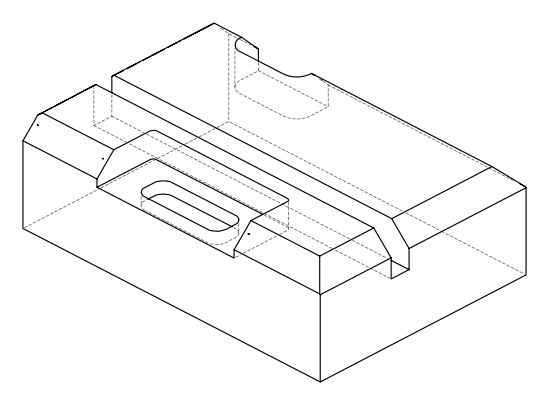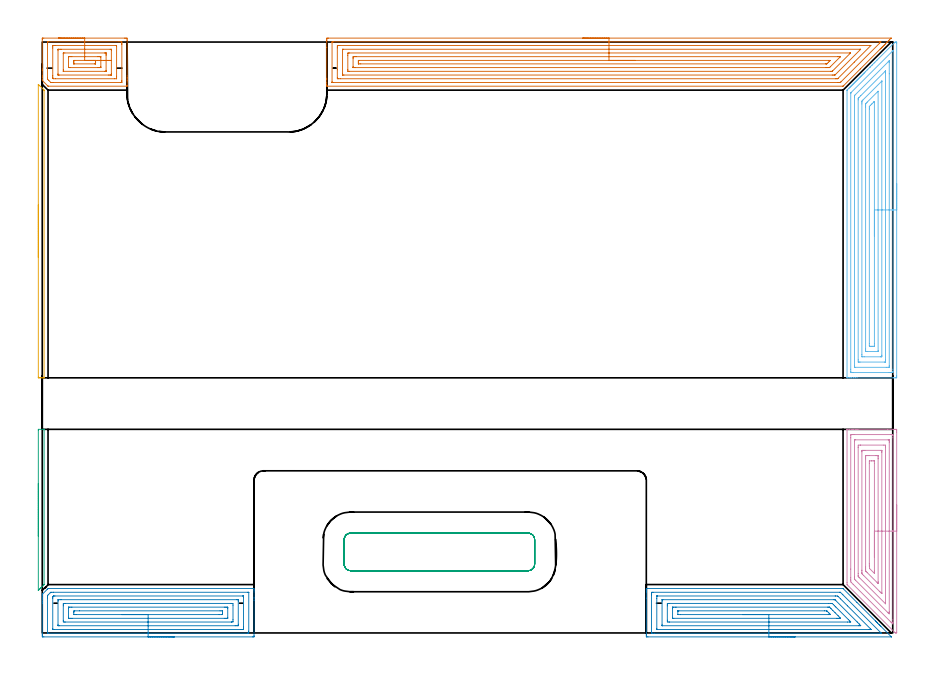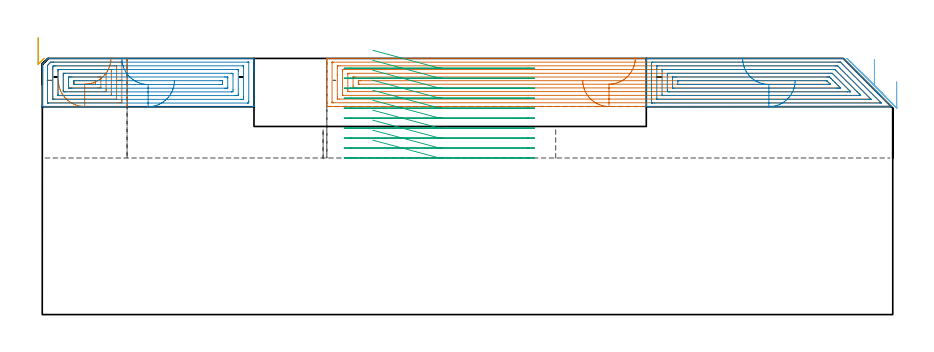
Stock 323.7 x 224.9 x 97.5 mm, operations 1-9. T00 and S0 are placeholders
(PLAN: 12 operations, 3 tool changes, 193 min)
(1 AREA_MILL | FG_CHAMFER_SURFACE | UGT0205_001 | 2.08 min | 6698 mm3)
(2 AREA_MILL_1 | FG_CHAMFER_SURFACE_1 | UGT0205_001 | 4.79 min | 14949 mm3)
(3 AREA_MILL_2 | FG_CHAMFER_SURFACE_2 | UGT0205_001 | 0.64 min | 149 mm3)
(4 AREA_MILL_3 | FG_CHAMFER_SURFACE_3 | UGT0205_001 | 4.18 min | 15185 mm3)
(5 AREA_MILL_4 | FG_CHAMFER_SURFACE_4 | UGT0205_001 | 1.04 min | 271 mm3)
(6 AREA_MILL_5 | FG_CHAMFER_SURFACE_5 | UGT0205_001 | 7 min | 24153 mm3)
(7 AREA_MILL_6 | FG_CHAMFER_SURFACE_6 | UGT0205_001 | 11.81 min | 35258 mm3)
(8 AREA_MILL_7 | FG_CHAMFER_SURFACE_7 | UGT0205_001 | 5.01 min | 15072 mm3)
(9 MILL_RECTANGULAR_POCKET | POCKET_RECTANGULAR_STRAIGHT | NXT0201_012 | Follow Part, ap 4, ae 75% | 4.49 min | 98066 mm3)
(10 MILL_SLOT | SLOT_PARTIAL_RECTANGULAR | NXT0201_012 | Follow Part, ap 4, ae 75% | 8.35 min | 92526 mm3)
(11 MILL_SLOT_1 | SLOT_PARTIAL_RECTANGULAR_1 | NXT0201_008 | Follow Part, ap 1.5, ae 75% | 129.29 min | 168813 mm3)
(12 MILL_RECTANGULAR_SLOT | SLOT_RECTANGULAR | NXT0201_012 | Follow Part, ap 4, ae 75% | 14.37 min | 237697 mm3)
(TOOL UGT0205_001 | Chamfer Mill 20 x 3 x 45 deg. | D20 FL50 Z2)
(TOOL NXT0201_012 | ENDMILL 16mm [2P460-1600-NA 1630] | D16 FL38 Z6)
(TOOL NXT0201_008 | ENDMILL 6mm [2P460-0600-NA 1630] | D6 FL26 Z6)
(OP 1 AREA_MILL)
G17 G21 G94 G90
T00 M6
G54
G17 G0 G90 X6.15 Y226.4 S1061 M3
G43 Z107.5 H0
Z89.2
G94 G1 X6.188 Z88.328 F250.
X6.302 Z87.463
X6.491 Z86.612
X6.753 Z85.78
X7.087 Z84.974
X7.49 Z84.2
X7.958 Z83.464
X8.49 Z82.772
X9.079 Z82.129
X9.722 Z81.539
X10.414 Z81.008
X11.15 Z80.54
X11.924 Z80.137
X12.73 Z79.803
X13.562 Z79.541
X14.414 Z79.352
X15.278 Z79.238
X16.15 Z79.2
X31.338
X31.727 Y226.399 Z79.201
X32.112 Y226.395 Z79.203
X32.29 Y226.392 Z79.205
X32.294 Y226.016 Z79.581
X32.3 Y225.452 Z80.145
Y211.99 Z93.604
Y211.365 Z94.232
Y211.114 Z94.483
Y210.489 Z95.108
Y210.237 Z95.359
Y209.734 Z95.865
Y208.32 Z97.279
X32.297 Y208.207 Z97.385
X32.29 Y208.102 Z97.489
X32.172 Y208.1 Z97.5
X2.353
X2.205 Y208.104 Z97.489
X2.084 Y208.215 Z97.383
X0.128 Y210.171 Z95.426
X0.065 Y210.237 Z95.362
X0.01 Y210.294 Z95.304
X0. Y210.741 Z94.858
Y211.487 Z94.112
Y211.99 Z93.605
Y213.995 Z91.602
Y214.62 Z90.974
Y226.016 Z79.581
X0.004 Y226.333 Z79.264
X0.01 Y226.392 Z79.205
X0.071 Y226.399 Z79.199
X0.573 Y226.4 Z79.2
X16.15
Y224.986 Z80.614
X29.213
X29.947 Y224.984 Z80.616
X30.106 Y224.983 Z80.617
X30.268 Y224.979 Z80.621
X30.29 Y224.927 Z80.673
X30.296 Y224.796 Z80.804
X30.299 Y224.263 Z81.337
X30.3 Y223.915 Z81.685
X30.299 Y210.237 Z95.363
X30.298 Y209.892 Z95.708
X30.29 Y209.543 Z96.057
X30.283 Y209.52 Z96.08
X30.267 Y209.518 Z96.082
X30.222 Y209.516 Z96.084
X30.13 Y209.515 Z96.085
X29.947 Y209.514 Z96.086
X4.133 Y209.515 Z96.085
X3.976
X3.243 Y209.521 Z96.079
X2.517 Y210.237 Z95.363
X2.353 Y210.402 Z95.198
X2.01 Y210.768 Z94.832
X2.005 Y211.114 Z94.486
X2.001 Y211.46 Z94.14
Y224.263 Z81.337
X2.002 Y224.608 Z80.992
X2.01 Y224.958 Z80.642
X2.017 Y224.98 Z80.62
X2.033 Y224.982 Z80.618
X2.078 Y224.984 Z80.616
X2.17 Y224.985 Z80.615
X2.353 Y224.986 Z80.614
X16.15
Y223.572 Z82.028
X28.167 Y223.571 Z82.029
X28.229 Y223.57 Z82.03
X28.278 Y223.567 Z82.033
X28.287 Y223.565 Z82.035
X28.291 Y223.554 Z82.046
X28.296 Y223.518 Z82.082
X28.299 Y223.386 Z82.214
X28.3 Y211.859 Z93.741
X28.298 Y211.114 Z94.486
X28.296 Y210.986 Z94.614
X28.291 Y210.944 Z94.656
X28.259 Y210.935 Z94.665
X28.167 Y210.934 Z94.666
X27.464 Y210.929 Z94.671
X5.023
X4.316 Y210.933 Z94.667
X4.28 Y210.935 Z94.665
X4.186 Y211.019 Z94.581
X4.133 Y211.067 Z94.533
X4.089 Y211.114 Z94.486
X4.047 Y211.164 Z94.436
X4.01 Y211.214 Z94.386
X4.004 Y211.241 Z94.359
X4. Y211.99 Z93.61
Y212.122 Z93.478
Y222.641 Z82.959
X4.002 Y223.386 Z82.214
X4.004 Y223.514 Z82.086
X4.009 Y223.556 Z82.044
X4.041 Y223.565 Z82.035
X4.133 Y223.566 Z82.034
X4.836 Y223.571 Z82.029
X16.15 Y223.572 Z82.028
Y222.157 Z83.443
X25.855
X26.196 Y222.153 Z83.447
X26.268 Y222.15 Z83.45
X26.29 Y222.147 Z83.453
X26.293 Y222.113 Z83.487
X26.296 Y222.034 Z83.566
X26.3 Y221.718 Z83.882
Y221.633 Z83.967
Y212.867 Z92.733
X26.296 Y212.471 Z93.129
X26.292 Y212.373 Z93.227
X26.291 Y212.353 Z93.247
X26.269 Y212.35 Z93.25
X26.206 Y212.347 Z93.253
X26.028 Y212.344 Z93.256
X25.496 Y212.343 Z93.257
X25.139
X6.445 Y212.344 Z93.256
X6.104 Y212.347 Z93.253
X6.032 Y212.35 Z93.25
X6.01 Y212.353 Z93.247
X6.007 Y212.387 Z93.213
X6.004 Y212.466 Z93.134
X6. Y212.782 Z92.818
Y221.633 Z83.967
X6.004 Y222.029 Z83.571
X6.008 Y222.127 Z83.473
X6.01 Y222.147 Z83.453
X6.031 Y222.15 Z83.45
X6.094 Y222.153 Z83.447
X6.272 Y222.156 Z83.444
X6.804 Y222.157 Z83.443
X7.161
X16.15
Y220.743 Z84.857
X23.716
X24.154 Y220.741 Z84.859
X24.26 Y220.738 Z84.862
X24.282 Y220.737 Z84.863
X24.29 Y220.728 Z84.872
X24.294 Y220.69 Z84.91
X24.297 Y220.604 Z84.996
X24.3 Y220.182 Z85.418
Y219.88 Z85.72
X24.299 Y214.046 Z91.554
X24.294 Y213.853 Z91.747
X24.29 Y213.785 Z91.815
X24.283 Y213.763 Z91.837
X24.263 Y213.762 Z91.838
X24.154 Y213.76 Z91.84
X23.716 Y213.757 Z91.843
X8.146
X8.039 Y213.759 Z91.841
X8.014 Y213.761 Z91.839
X8.009 Y213.763 Z91.837
X8.005 Y213.77 Z91.83
X8.002 Y213.81 Z91.79
X8.001 Y213.896 Z91.704
X8. Y214.319 Z91.281
X8.001 Y220.454 Z85.146
X8.006 Y220.647 Z84.953
X8.01 Y220.715 Z84.885
X8.017 Y220.737 Z84.863
X8.037 Y220.738 Z84.862
X8.146 Y220.74 Z84.86
X8.584 Y220.743 Z84.857
X16.15
Y219.329 Z86.271
X21.046
X21.605
X21.936 Y219.327 Z86.273
X22.264 Y219.322 Z86.278
X22.291 Y219.315 Z86.285
X22.295 Y219.282 Z86.318
X22.299 Y219.218 Z86.382
X22.3 Y215.497 Z90.103
X22.299 Y215.317 Z90.283
X22.295 Y215.228 Z90.372
X22.291 Y215.187 Z90.413
X22.261 Y215.177 Z90.423
X21.936 Y215.174 Z90.426
X21.376 Y215.171 Z90.429
X21.046
X10.695
X10.364 Y215.174 Z90.426
X10.036 Y215.178 Z90.422
X10.009 Y215.185 Z90.415
X10.005 Y215.218 Z90.382
X10.001 Y215.282 Z90.318
X10. Y219.003 Z86.597
X10.001 Y219.183 Z86.417
X10.005 Y219.272 Z86.328
X10.01 Y219.313 Z86.287
X10.039 Y219.323 Z86.277
X10.364 Y219.326 Z86.274
X10.924 Y219.329 Z86.271
X11.254
X16.15
Y217.915 Z87.685
X19.481
X20.156 Y217.914 Z87.686
X20.252 Y217.913 Z87.687
X20.279 Y217.911 Z87.689
X20.286 Y217.91 Z87.69
X20.29 Y217.866 Z87.734
X20.296 Y217.677 Z87.923
X20.299 Y217.392 Z88.208
X20.3 Y217.25 Z88.35
Y217.108 Z88.492
X20.298 Y216.966 Z88.634
X20.293 Y216.681 Z88.919
X20.29 Y216.602 Z88.998
X20.277 Y216.592 Z89.008
X20.239 Y216.59 Z89.01
X20.156 Y216.587 Z89.013
X19.94 Y216.586 Z89.014
X12.144
X12.048 Y216.587 Z89.013
X12.021 Y216.589 Z89.011
X12.014 Y216.591 Z89.009
X12.01 Y216.634 Z88.966
X12.004 Y216.823 Z88.777
X12.001 Y217.108 Z88.492
X12. Y217.25 Z88.35
Y217.392 Z88.208
X12.002 Y217.535 Z88.065
X12.007 Y217.819 Z87.781
X12.01 Y217.898 Z87.702
X12.023 Y217.908 Z87.692
X12.061 Y217.91 Z87.69
X12.144 Y217.913 Z87.687
X12.36 Y217.914 Z87.686
X16.15 Y217.915 Z87.685
X17.022 Z87.723
X17.886 Z87.837
X18.738 Z88.026
X19.57 Z88.288
X20.376 Z88.622
X21.15 Z89.025
X21.886 Z89.494
X22.578 Z90.025
X23.221 Z90.614
X23.81 Z91.257
X24.342 Z91.95
X24.81 Z92.685
X25.213 Z93.459
X25.547 Z94.265
X25.809 Z95.097
X25.998 Z95.949
X26.112 Z96.814
X26.15 Z97.685
G0 Z107.5
M5
M2
(OP 2 AREA_MILL_1)
G17 G21 G94 G90
T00 M6
G54
G17 G0 G90 X50.3 Y-1.5 S1061 M3
G43 Z107.5 H0
Z89.1
G94 G1 X50.262 Z88.228 F250.
X50.148 Z87.364
X49.959 Z86.512
X49.697 Z85.68
X49.363 Z84.874
X48.96 Z84.1
X48.492 Z83.364
X47.96 Z82.672
X47.371 Z82.029
X46.728 Z81.44
X46.036 Z80.909
X45.3 Z80.44
X44.526 Z80.037
X43.72 Z79.703
X42.888 Z79.441
X42.037 Z79.252
X41.172 Z79.138
X40.3 Z79.1
X0.601
X0.186 Y-1.496 Z79.103
X0.01 Y-1.492 Z79.106
X0.005 Y-1.087 Z79.51
X0. Y-0.495 Z80.102
Y11.215 Z91.809
Y11.789 Z92.386
Y12.093 Z92.69
Y12.668 Z93.264
Y12.972 Z93.568
Y13.582 Z94.181
Y14.121 Z94.72
X0.01 Y14.703 Z95.301
X0.034 Y14.73 Z95.328
X0.155 Y14.855 Z95.453
X1.901 Y16.601 Z97.2
X2.205 Y16.897 Z97.488
X2.385 Y16.9 Z97.5
X80.445
X80.59 Y16.894 Z97.493
X80.6 Y16.613 Z97.213
Y16.218 Z96.817
Y15.608 Z96.203
Y13.546 Z94.143
Y12.972 Z93.567
Y12.38 Z92.976
Y-1.087 Z79.51
X80.597 Y-1.377 Z79.22
X80.59 Y-1.492 Z79.105
X80.473 Y-1.499 Z79.099
X79.999 Y-1.5 Z79.1
X40.3
Y-0.086 Z80.514
X2.385 Y-0.085 Z80.515
X2.26
X2.034 Y-0.08 Z80.52
X2.013 Y-0.079 Z80.521
X2.008 Y-0.064 Z80.536
X2.003 Y-0.036 Z80.564
X2.001 Y-0.009 Z80.591
Y13.351 Z93.951
X2.004 Y13.851 Z94.451
X2.006 Y14.224 Z94.824
X2.129 Y14.368 Z94.968
X2.385 Y14.635 Z95.235
X2.433 Y14.683 Z95.283
X3.009 Y15.259 Z95.859
X3.118 Y15.365 Z95.965
X3.192 Y15.435 Z96.035
X3.235 Y15.474 Z96.074
X3.277 Y15.479 Z96.079
X3.406 Y15.482 Z96.082
X4.169 Y15.485 Z96.085
X4.294 Y15.486 Z96.086
X78.215 Y15.485 Z96.085
X78.341
X78.567 Y15.48 Z96.08
X78.587 Y15.479 Z96.079
X78.592 Y15.464 Z96.064
X78.597 Y15.436 Z96.036
X78.599 Y15.409 Z96.009
Y0.67 Z81.27
X78.597 Y0.294 Z80.894
X78.589 Y-0.079 Z80.521
X78.215 Y-0.084 Z80.516
X78.09 Y-0.085 Z80.515
X40.3 Y-0.086 Z80.514
Y1.328 Z81.928
X4.393 Y1.329 Z81.929
X4.169 Y1.33 Z81.93
X4.095 Y1.332 Z81.932
X4.037 Y1.335 Z81.935
X4.01 Y1.34 Z81.94
X4.008 Y1.383 Z81.983
X4.003 Y1.549 Z82.149
X4. Y1.715 Z82.315
Y13.139 Z93.739
X4.002 Y13.495 Z94.095
X4.005 Y13.673 Z94.273
X4.01 Y13.761 Z94.361
X4.015 Y13.804 Z94.404
X4.056 Y13.851 Z94.451
X4.11 Y13.909 Z94.509
X4.169 Y13.969 Z94.569
X4.261 Y14.052 Z94.652
X4.279 Y14.065 Z94.665
X4.295 Y14.067 Z94.667
X4.336 Y14.07 Z94.67
X4.503 Y14.071 Z94.671
X4.837
X76.207
X76.431 Y14.07 Z94.67
X76.505 Y14.068 Z94.668
X76.563 Y14.065 Z94.665
X76.59 Y14.06 Z94.66
X76.592 Y14.017 Z94.617
X76.597 Y13.851 Z94.451
X76.6 Y13.685 Z94.285
Y2.261 Z82.861
X76.598 Y1.549 Z82.149
X76.595 Y1.387 Z81.987
X76.589 Y1.336 Z81.936
X76.542 Y1.333 Z81.933
X76.431 Y1.331 Z81.931
X75.762 Y1.329 Z81.929
X75.539
X40.3 Y1.328 Z81.928
Y2.743 Z83.343
X6.525
X6.124 Y2.747 Z83.347
X6.038 Y2.75 Z83.35
X6.01 Y2.753 Z83.353
X6.007 Y2.794 Z83.394
X6.004 Y2.887 Z83.487
X6. Y3.261 Z83.861
X6.001 Y12.093 Z92.693
X6.007 Y12.51 Z93.11
X6.01 Y12.613 Z93.213
X6.021 Y12.651 Z93.251
X6.083 Y12.652 Z93.252
X6.275 Y12.655 Z93.255
X6.846 Y12.657 Z93.257
X7.165
X74.075
X74.477 Y12.653 Z93.253
X74.562 Y12.65 Z93.25
X74.59 Y12.647 Z93.247
X74.593 Y12.606 Z93.206
X74.596 Y12.513 Z93.113
X74.6 Y12.139 Z92.739
Y3.306 Z83.906
X74.593 Y2.89 Z83.49
X74.59 Y2.787 Z83.387
X74.579 Y2.749 Z83.349
X74.517 Y2.748 Z83.348
X74.325 Y2.745 Z83.345
X73.754 Y2.743 Z83.343
X73.435
X40.3
Y4.157 Z84.757
X8.658 Y4.158 Z84.758
X8.63
X8.01 Y4.185 Z84.785
X8.001 Y4.804 Z85.404
Y10.336 Z90.936
X8.003 Y10.953 Z91.553
X8.01 Y11.215 Z91.815
X8.602 Y11.242 Z91.842
X8.63
X71.942
X71.97
X72.59 Y11.215 Z91.815
X72.599 Y10.596 Z91.196
X72.6 Y5.064 Z85.664
X72.597 Y4.447 Z85.047
X72.59 Y4.185 Z84.785
X71.998 Y4.158 Z84.758
X71.97
X40.3 Y4.157 Z84.757
Y5.571 Z86.171
X11.306
X10.79 Y5.572 Z86.172
X10.414 Y5.574 Z86.174
X10.039 Y5.578 Z86.178
X10.01 Y5.587 Z86.187
X10.006 Y5.626 Z86.226
X10.003 Y5.698 Z86.298
X10.001 Y5.807 Z86.407
X10. Y5.943 Z86.543
X10.001 Y9.457 Z90.057
X10.002 Y9.661 Z90.261
X10.006 Y9.763 Z90.363
X10.01 Y9.812 Z90.412
X10.018 Y9.822 Z90.422
X10.042 Y9.824 Z90.424
X10.414 Y9.827 Z90.427
X10.929 Y9.829 Z90.429
X11.306
X69.294
X69.81 Y9.828 Z90.428
X70.186 Y9.826 Z90.426
X70.561 Y9.822 Z90.422
X70.59 Y9.812 Z90.412
X70.594 Y9.774 Z90.374
X70.597 Y9.702 Z90.302
X70.599 Y9.593 Z90.193
X70.6 Y9.457 Z90.057
X70.599 Y5.943 Z86.543
X70.598 Y5.739 Z86.339
X70.594 Y5.637 Z86.237
X70.59 Y5.588 Z86.188
X70.582 Y5.578 Z86.178
X70.558 Y5.576 Z86.176
X70.186 Y5.573 Z86.173
X69.671 Y5.571 Z86.171
X69.294
X40.3
Y6.985 Z87.585
X12.924 Y6.986 Z87.586
X12.198 Y6.99 Z87.59
X12.025 Y6.992 Z87.592
X12.01 Y7.001 Z87.601
X12.004 Y7.013 Z87.613
X12.001 Y7.7 Z88.3
X12.002 Y7.893 Z88.493
X12.01 Y8.09 Z88.69
X12.027 Y8.408 Z89.008
X12.198 Y8.411 Z89.011
X12.366 Y8.413 Z89.013
X14.149 Y8.415 Z89.015
X67.677 Y8.414 Z89.014
X68.402 Y8.41 Z89.01
X68.575 Y8.408 Z89.008
X68.591 Y8.399 Z88.999
X68.596 Y8.387 Z88.987
X68.599 Y7.7 Z88.3
X68.598 Y7.507 Z88.107
X68.59 Y7.31 Z87.91
X68.573 Y6.992 Z87.592
X68.402 Y6.989 Z87.589
X68.234 Y6.987 Z87.587
X67.51 Y6.985 Z87.585
X67.343
X40.3
X39.428 Z87.623
X38.564 Z87.737
X37.712 Z87.926
X36.88 Z88.188
X36.074 Z88.522
X35.3 Z88.925
X34.564 Z89.394
X33.872 Z89.925
X33.229 Z90.514
X32.64 Z91.157
X32.108 Z91.85
X31.64 Z92.585
X31.237 Z93.359
X30.903 Z94.165
X30.641 Z94.997
X30.452 Z95.849
X30.338 Z96.714
X30.3 Z97.585
G0 Z107.5
M5
M2
(OP 3 AREA_MILL_2)
G17 G21 G94 G90
T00 M6
G54
G17 G0 G90 X-1.5 Y36.85 S1061 M3
G43 Z107.5 H0
Z105.3
G94 G1 Y36.888 Z104.428 F250.
Y37.002 Z103.563
Y37.191 Z102.712
Y37.453 Z101.88
Y37.787 Z101.074
Y38.19 Z100.3
Y38.658 Z99.564
Y39.19 Z98.872
Y39.779 Z98.229
Y40.422 Z97.64
Y41.114 Z97.108
Y41.85 Z96.64
Y42.624 Z96.237
Y43.43 Z95.903
Y44.262 Z95.641
Y45.114 Z95.452
Y45.978 Z95.338
Y46.85 Z95.3
Y77.101
X-1.495 Y77.425 Z95.305
X-1.492 Y77.498 Z95.306
X-1.412 Y77.5 Z95.385
X0.466 Z97.264
X0.623 Y77.497 Z97.421
X0.696 Y77.49 Z97.49
X0.7 Y77.425 Z97.5
Y18.491
X0.696 Y18.405 Z97.49
X0.675 Y18.377 Z97.47
X0.597 Y18.296 Z97.395
X-0.4 Y17.298 Z96.396
X-0.538 Y17.161 Z96.26
X-0.692 Y17.007 Z96.106
X-0.833 Y16.865 Z95.963
X-0.981 Y16.718 Z95.817
X-1.115 Y16.584 Z95.682
X-1.266 Y16.432 Z95.529
X-1.425 Y16.275 Z95.373
X-1.482 Y16.224 Z95.315
X-1.495 Y16.216 Z95.302
X-1.499 Y16.258 Z95.3
X-1.5 Y16.275
Y46.85
Y47.722 Z95.338
Y48.586 Z95.452
Y49.438 Z95.641
Y50.27 Z95.903
Y51.076 Z96.237
Y51.85 Z96.64
Y52.586 Z97.108
Y53.278 Z97.64
Y53.921 Z98.229
Y54.51 Z98.872
Y55.042 Z99.564
Y55.51 Z100.3
Y55.913 Z101.074
Y56.247 Z101.88
Y56.509 Z102.712
Y56.698 Z103.563
Y56.812 Z104.428
Y56.85 Z105.3
G0 Z107.5
M5
M2
(OP 4 AREA_MILL_3)
G17 G21 G94 G90
T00 M6
G54
G17 G0 G90 X325.2 Y48.75 S1061 M3
G43 Z107.5 H0
Z88.6
G94 G1 Y48.712 Z87.728 F250.
Y48.598 Z86.864
Y48.409 Z86.012
Y48.147 Z85.18
Y47.813 Z84.374
Y47.41 Z83.6
Y46.942 Z82.864
Y46.41 Z82.172
Y45.821 Z81.529
Y45.178 Z80.94
Y44.486 Z80.408
Y43.75 Z79.94
Y42.976 Z79.537
Y42.17 Z79.203
Y41.338 Z78.941
Y40.486 Z78.752
Y39.622 Z78.638
Y38.75 Z78.6
Y0.27
X325.196 Y0.105 Z78.604
X325.192 Y0.001 Z78.606
X324.85 Y0. Z78.948
X324.693 Y0.01 Z79.104
X324.548 Y0.151 Z79.25
X306.383 Y18.317 Z97.416
X306.306 Y18.395 Z97.492
X306.3 Y19.204 Z97.5
Y77.395
X306.303 Y77.49 Z97.489
X306.325 Y77.492 Z97.467
X306.563 Y77.5 Z97.235
X307.277 Z96.522
X308.218 Z95.58
X308.637 Z95.159
X308.846 Z94.951
X309.526 Z94.271
X309.735 Z94.062
X310.415 Z93.378
X321.784 Z82.012
X324.092 Z79.704
X324.641 Y77.499 Z79.155
X325.186 Y77.496 Z78.61
X325.191 Y77.493 Z78.605
X325.197 Y76.951 Z78.603
X325.2 Y76.393 Z78.6
Y38.75
X323.786 Z80.014
Y4.991
X323.785 Y4.102 Z80.015
X323.784 Y4.07 Z80.016
X323.752 Y3.41 Z80.048
X323.049 Y4.102 Z80.751
X308.637 Y18.513 Z95.163
X307.949 Y19.205 Z95.851
X307.748 Y19.414 Z96.052
X307.716 Y20.094 Z96.084
X307.715 Y20.126 Z96.085
X307.714 Y20.982 Z96.086
Y24.313
Y74.286
X307.717 Y75.174 Z96.083
X307.718 Y75.204 Z96.082
X307.748 Y75.49 Z96.052
X308.313 Y75.498 Z95.487
X308.637 Y75.499 Z95.163
X309.2 Y75.5 Z94.6
X322.863 Y75.499 Z80.937
X323.43 Y75.497 Z80.37
X323.752 Y75.49 Z80.048
X323.782 Y75.174 Z80.018
X323.784 Y75.143 Z80.016
X323.786 Y74.286 Z80.014
Y38.75
X322.372 Z81.428
X322.371 Y8.147 Z81.429
X322.368 Y7.656 Z81.432
X322.365 Y7.266 Z81.435
X321.974 Y7.627 Z81.826
X321.944 Y7.656 Z81.856
X309.506 Y20.094 Z94.294
X309.135 Y20.484 Z94.665
X309.131 Y20.982 Z94.669
X309.129 Y21.379 Z94.671
Y72.906
X309.133 Y73.398 Z94.667
X309.135 Y73.487 Z94.665
X309.321 Y73.496 Z94.479
X309.424 Y73.5 Z94.376
X321.974 Z81.826
X322.076 Y73.498 Z81.724
X322.281 Y73.49 Z81.519
X322.365 Y73.48 Z81.435
X322.368 Y73.454 Z81.432
X322.37 Y73.398 Z81.43
X322.371 Y73. Z81.429
X322.372 Y72.509 Z81.428
Y38.75
X320.957 Z82.843
Y11.337
X320.956 Y11.21 Z82.844
X320.953 Y11.14 Z82.847
X320.951 Y11.115 Z82.849
X320.943 Y11.117 Z82.857
X320.916 Y11.139 Z82.884
X320.84 Y11.21 Z82.96
X311.067 Y20.982 Z92.733
X310.83 Y21.221 Z92.97
X310.673 Y21.382 Z93.127
X310.551 Y21.509 Z93.249
X310.549 Y21.554 Z93.251
X310.544 Y21.742 Z93.256
X310.543 Y21.87 Z93.257
Y22.631
Y70.605
X310.544 Y70.732 Z93.256
X310.55 Y71.487 Z93.25
X311.304 Y71.498 Z92.496
X311.426 Y71.5 Z92.374
X320.318 Y71.499 Z83.482
X320.95 Y71.485 Z82.85
X320.956 Y70.861 Z82.844
X320.957 Y70.732 Z82.843
Y38.75
X319.543 Z84.257
Y15.415
X319.541 Y15.179 Z84.259
X319.538 Y15.022 Z84.262
X319.537 Y14.979 Z84.263
X319.519 Y14.991 Z84.281
X319.462 Y15.043 Z84.338
X319.306 Y15.194 Z84.494
X318.847 Y15.652 Z84.953
X312.629 Y21.87 Z91.171
X312.193 Y22.311 Z91.607
X311.973 Y22.537 Z91.827
X311.964 Y22.759 Z91.836
X311.96 Y22.992 Z91.84
X311.957 Y23.647 Z91.843
Y23.884
Y68.956
X311.958 Y69.191 Z91.842
X311.962 Y69.428 Z91.838
X311.964 Y69.487 Z91.836
X311.99 Y69.491 Z91.81
X312.057 Y69.495 Z91.743
X312.193 Y69.498 Z91.607
X312.538 Y69.5 Z91.262
X313.083 Z90.717
X319.306 Y69.499 Z84.494
X319.488 Y69.497 Z84.312
X319.519 Y69.494 Z84.281
X319.531 Y69.491 Z84.269
X319.536 Y69.474 Z84.264
X319.54 Y69.35 Z84.26
X319.542 Y69.192 Z84.258
X319.543 Y68.956 Z84.257
Y68.719
Y38.75
X318.129 Z85.671
Y19.494
X318.127 Y19.205 Z85.673
X318.124 Y18.85 Z85.676
X318.123 Y18.841 Z85.677
X318.114 Y18.845 Z85.686
X318.061 Y18.893 Z85.739
X317.954 Y18.996 Z85.846
X317.743 Y19.205 Z86.057
X313.972 Y22.976 Z89.828
X313.637 Y23.314 Z90.163
X313.471 Y23.485 Z90.329
X313.391 Y23.569 Z90.409
X313.378 Y23.647 Z90.422
X313.373 Y24.245 Z90.427
X313.372 Y24.536 Z90.428
X313.371 Y25.136 Z90.429
Y66.29
X313.372 Y66.889 Z90.428
X313.374 Y67.179 Z90.426
X313.378 Y67.469 Z90.422
X313.66 Y67.491 Z90.14
X313.972 Y67.496 Z89.828
X314.54 Y67.5 Z89.26
X314.861 Z88.939
X317.207 Z86.593
X317.528 Y67.499 Z86.272
X318.1 Y67.496 Z85.7
X318.116 Y67.49 Z85.684
X318.122 Y67.474 Z85.678
X318.125 Y67.179 Z85.675
X318.128 Y66.579 Z85.672
X318.129 Y66.29 Z85.671
Y38.75
X316.715 Z87.085
X316.714 Y23.572 Z87.086
X316.709 Y22.759 Z87.091
X316.708 Y22.69 Z87.092
X314.861 Y24.537 Z88.939
X314.792 Y25.424 Z89.008
X314.789 Y25.496 Z89.011
X314.785 Y26.312 Z89.015
Y26.388
Y64.589
X314.789 Y65.402 Z89.011
X314.791 Y65.472 Z89.009
X314.793 Y65.49 Z89.007
X314.812 Y65.493 Z88.988
X314.861 Y65.496 Z88.939
X315.652 Y65.5 Z88.148
X315.75 Z88.05
X316.545 Y65.496 Z87.255
X316.639 Y65.49 Z87.161
X316.708 Y65.469 Z87.092
X316.711 Y65.402 Z87.089
X316.713 Y65.328 Z87.087
X316.715 Y64.514 Z87.085
Y38.75
Y37.878 Z87.123
Y37.014 Z87.237
Y36.162 Z87.426
Y35.33 Z87.688
Y34.524 Z88.022
Y33.75 Z88.425
Y33.014 Z88.894
Y32.322 Z89.425
Y31.679 Z90.014
Y31.09 Z90.657
Y30.558 Z91.35
Y30.09 Z92.085
Y29.687 Z92.859
Y29.353 Z93.665
Y29.091 Z94.497
Y28.902 Z95.349
Y28.788 Z96.214
Y28.75 Z97.085
G0 Z107.5
M5
M2
(OP 5 AREA_MILL_4)
G17 G21 G94 G90
T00 M6
G54
G17 G0 G90 X-1.5 Y142.95 S1061 M3
G43 Z107.5 H0
Z105.3
G94 G1 Y142.988 Z104.428 F250.
Y143.102 Z103.564
Y143.291 Z102.712
Y143.553 Z101.88
Y143.887 Z101.074
Y144.29 Z100.3
Y144.758 Z99.564
Y145.29 Z98.872
Y145.879 Z98.229
Y146.522 Z97.64
Y147.214 Z97.108
Y147.95 Z96.64
Y148.724 Z96.237
Y149.53 Z95.903
Y150.362 Z95.641
Y151.213 Z95.452
Y152.078 Z95.338
Y152.95 Z95.3
Y208.452
X-1.499 Y208.732 Z95.299
X-1.495 Y208.774 Z95.302
X-1.494 Y208.783 Z95.304
X-1.45 Y208.751 Z95.348
X-0.91 Y208.211 Z95.889
X0.51 Y206.791 Z97.309
X0.648 Y206.65 Z97.444
X0.697 Y206.595 Z97.489
X0.7 Y206.428 Z97.5
Y97.244
X0.697 Y97.11 Z97.488
X0.661 Y97.104 Z97.452
X0.625 Y97.101 Z97.417
X0.549 Y97.1 Z97.348
X-0.092 Z96.707
X-0.708 Z96.091
X-1.121 Z95.676
X-1.266 Y97.102 Z95.53
X-1.491 Y97.104 Z95.305
X-1.493 Y97.127 Z95.304
X-1.498 Y97.244 Z95.302
X-1.5 Y97.364 Z95.3
Y152.95
Y153.822 Z95.338
Y154.686 Z95.452
Y155.538 Z95.641
Y156.37 Z95.903
Y157.176 Z96.237
Y157.95 Z96.64
Y158.686 Z97.108
Y159.378 Z97.64
Y160.021 Z98.229
Y160.61 Z98.872
Y161.142 Z99.564
Y161.61 Z100.3
Y162.013 Z101.074
Y162.347 Z101.88
Y162.609 Z102.712
Y162.798 Z103.564
Y162.912 Z104.428
Y162.95 Z105.3
G0 Z107.5
M5
M2
(OP 6 AREA_MILL_5)
G17 G21 G94 G90
T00 M6
G54
G17 G0 G90 X325.2 Y171. S1061 M3
G43 Z107.5 H0
Z88.6
G94 G1 Y170.962 Z87.728 F250.
Y170.848 Z86.864
Y170.659 Z86.012
Y170.397 Z85.18
Y170.063 Z84.374
Y169.66 Z83.6
Y169.191 Z82.864
Y168.66 Z82.172
Y168.071 Z81.529
Y167.428 Z80.94
Y166.736 Z80.408
Y166. Z79.94
Y165.226 Z79.537
Y164.42 Z79.203
Y163.588 Z78.941
Y162.736 Z78.752
Y161.871 Z78.638
Y161. Z78.6
Y98.025
X325.199 Y97.694 Z78.601
X325.193 Y97.14 Z78.604
X325.192 Y97.107 Z78.606
X324.641 Y97.104 Z79.156
X324.049 Y97.1 Z79.748
X310.118 Z93.676
X309.526 Z94.268
X308.933 Z94.864
X308.637 Z95.159
X308.043 Z95.753
X307.748 Z96.047
X307.17 Z96.629
X306.671 Z97.128
X306.338 Z97.453
X306.303 Y97.109 Z97.488
X306.3 Y97.248 Z97.5
Y206.474
X306.304 Y206.595 Z97.489
X306.343 Y206.641 Z97.453
X306.482 Y206.782 Z97.318
X307.065 Y207.365 Z96.735
X307.155 Y207.457 Z96.641
X307.245 Y207.546 Z96.554
X307.362 Y207.662 Z96.437
X307.452 Y207.753 Z96.345
X307.541 Y207.841 Z96.258
X307.659 Y207.959 Z96.14
X307.748 Y208.05 Z96.048
X307.836 Y208.137 Z95.963
X307.956 Y208.257 Z95.843
X308.044 Y208.346 Z95.752
X308.132 Y208.432 Z95.667
X308.253 Y208.554 Z95.546
X308.341 Y208.643 Z95.455
X308.427 Y208.728 Z95.372
X308.551 Y208.851 Z95.249
X308.637 Y208.939 Z95.159
X308.723 Y209.023 Z95.076
X308.848 Y209.148 Z94.951
X308.933 Y209.235 Z94.863
X309.019 Y209.319 Z94.781
X309.145 Y209.445 Z94.654
X309.23 Y209.532 Z94.566
X309.314 Y209.615 Z94.485
X309.442 Y209.743 Z94.357
X309.526 Y209.828 Z94.27
X309.61 Y209.91 Z94.19
X309.74 Y210.04 Z94.06
X309.823 Y210.124 Z93.974
X309.905 Y210.206 Z93.894
X310.037 Y210.337 Z93.763
X310.119 Y210.421 Z93.677
X310.201 Y210.501 Z93.598
X310.334 Y210.634 Z93.465
X310.415 Y210.717 Z93.381
X310.496 Y210.797 Z93.303
X310.631 Y210.932 Z93.168
X310.712 Y211.014 Z93.085
X310.792 Y211.092 Z93.007
X310.928 Y211.229 Z92.871
X311.008 Y211.31 Z92.788
X311.087 Y211.388 Z92.712
X311.226 Y211.526 Z92.574
X311.304 Y211.606 Z92.492
X311.383 Y211.683 Z92.416
X311.523 Y211.823 Z92.276
X311.601 Y211.903 Z92.195
X311.678 Y211.979 Z92.121
X311.82 Y212.12 Z91.979
X311.897 Y212.199 Z91.899
X311.974 Y212.274 Z91.825
X312.117 Y212.418 Z91.682
X312.194 Y212.495 Z91.603
X312.27 Y212.57 Z91.53
X312.414 Y212.715 Z91.385
X312.49 Y212.792 Z91.306
X312.565 Y212.866 Z91.234
X312.712 Y213.012 Z91.088
X312.786 Y213.088 Z91.01
X312.861 Y213.161 Z90.938
X313.009 Y213.309 Z90.79
X313.083 Y213.384 Z90.714
X313.301 Y213.601 Z90.499
X313.972 Y214.274 Z89.825
X314.182 Y214.482 Z89.618
X314.861 Y215.163 Z88.935
X315.064 Y215.364 Z88.736
X315.09 Y215.39 Z88.71
X315.75 Y216.052 Z88.046
X315.946 Y216.246 Z87.854
X315.981 Y216.281 Z87.819
X316.639 Y216.941 Z87.157
X316.827 Y217.127 Z86.973
X316.873 Y217.173 Z86.927
X317.528 Y217.83 Z86.268
X317.709 Y218.009 Z86.091
X324.261 Y224.561 Z79.539
X324.455 Y224.752 Z79.345
X324.602 Y224.89 Z79.197
X324.641 Y224.892 Z79.158
X325.193 Y224.898 Z78.607
X325.194 Y224.89 Z78.605
X325.198 Y224.752 Z78.602
X325.2 Y224.472 Z78.6
Y161.
X323.786 Z80.014
Y100.369
X323.784 Y99.477 Z80.016
X323.783 Y99.446 Z80.017
X323.752 Y99.11 Z80.048
X323.237 Y99.102 Z80.563
X322.863 Y99.101 Z80.937
X322.35 Y99.1 Z81.45
X308.637 Y99.101 Z95.163
X308.122 Y99.103 Z95.678
X307.748 Y99.11 Z96.052
X307.717 Y99.477 Z96.083
X307.716 Y99.51 Z96.084
X307.714 Y100.369 Z96.086
Y205.367
X307.715 Y205.474 Z96.085
X307.718 Y205.527 Z96.082
X307.721 Y205.551 Z96.079
X307.734 Y205.582 Z96.066
X307.74 Y205.59 Z96.06
X307.748 Y205.598 Z96.052
X323.781 Y221.631 Z80.019
X323.783 Z80.017
X323.785 Y221.607 Z80.015
X323.786 Y221.598 Z80.014
Y161.
X322.372 Z81.428
X322.371 Y101.754 Z81.429
X322.369 Y101.261 Z81.431
X322.367 Y101.161 Z81.433
X322.365 Y101.12 Z81.435
X322.294 Y101.11 Z81.506
X322.132 Y101.102 Z81.668
X321.974 Y101.101 Z81.826
X321.245 Y101.1 Z82.555
X309.366 Y101.101 Z94.434
X309.26 Y101.104 Z94.54
X309.175 Y101.109 Z94.625
X309.135 Y101.114 Z94.665
X309.134 Y101.129 Z94.666
X309.131 Y101.261 Z94.669
X309.129 Y101.659 Z94.671
Y203.798
Y204.196
X309.133 Y204.443 Z94.667
X309.135 Y204.503 Z94.665
X309.14 Y204.529 Z94.66
X309.162 Y204.554 Z94.638
X309.29 Y204.69 Z94.51
X321.974 Y217.374 Z81.826
X322.323 Y217.715 Z81.477
X322.355 Y217.744 Z81.445
X322.365 Y217.709 Z81.435
X322.367 Y217.67 Z81.433
X322.37 Y217.173 Z81.43
X322.372 Y212.826 Z81.428
Y161.
X320.957 Z82.843
Y103.935
X320.953 Y103.176 Z82.847
X320.951 Y103.124 Z82.849
X320.946 Y103.11 Z82.854
X320.924 Y103.107 Z82.876
X320.82 Y103.103 Z82.98
X320.612 Y103.101 Z83.188
X311.248 Y103.1 Z92.552
X310.865 Y103.103 Z92.935
X310.673 Y103.106 Z93.127
X310.578 Y103.11 Z93.222
X310.549 Y103.121 Z93.251
X310.543 Y103.935 Z93.257
X310.544 Y202.907 Z93.256
X310.547 Y203.289 Z93.253
X310.55 Y203.475 Z93.25
X310.637 Y203.576 Z93.163
X310.85 Y203.798 Z92.95
X311.521 Y204.473 Z92.279
X320.799 Y213.75 Z83.001
X320.872 Y213.82 Z82.928
X320.943 Y213.885 Z82.857
X320.95 Y213.889 Z82.85
X320.953 Y213.847 Z82.847
X320.956 Y213.736 Z82.844
X320.957 Y213.606 Z82.843
Y213.122
Y161.
X319.543 Z84.257
X319.542 Y105.719 Z84.258
X319.541 Y105.484 Z84.259
X319.536 Y105.244 Z84.264
X319.531 Y105.11 Z84.269
X319.461 Y105.107 Z84.339
X319.307 Y105.103 Z84.493
X319.034 Y105.1 Z84.766
X312.81 Y105.101 Z90.99
X312.194 Y105.107 Z91.606
X311.989 Y105.11 Z91.811
X311.964 Y105.12 Z91.836
X311.961 Y105.197 Z91.839
X311.959 Y105.323 Z91.841
X311.957 Y105.956 Z91.843
Y201.36
X311.961 Y202.015 Z91.839
X311.964 Y202.246 Z91.836
X311.974 Y202.464 Z91.826
X312.194 Y202.692 Z91.606
X312.299 Y202.801 Z91.501
X319.538 Y210.04 Z84.262
X319.54 Z84.26
X319.542 Y209.878 Z84.258
X319.543 Y209.803 Z84.257
Y161.
X318.129 Z85.671
Y107.502
X318.127 Y107.201 Z85.673
X318.124 Y107.127 Z85.676
X318.123 Y107.115 Z85.677
X318.11 Y107.11 Z85.69
X318.063 Y107.105 Z85.737
X317.928 Y107.101 Z85.872
X313.972 Z89.828
X313.481 Y107.103 Z90.319
X313.393 Y107.11 Z90.407
X313.378 Y107.113 Z90.422
X313.376 Y107.141 Z90.424
X313.373 Y107.211 Z90.427
X313.372 Y107.502 Z90.428
X313.371 Y108.104 Z90.429
Y200.232
X313.373 Y200.833 Z90.427
X313.375 Y201.124 Z90.425
X313.379 Y201.419 Z90.421
X313.526 Y201.571 Z90.274
X313.963 Y202.015 Z89.837
X317.974 Y206.026 Z85.826
X318.032 Y206.082 Z85.768
X318.112 Y206.155 Z85.688
X318.121 Y206.162 Z85.679
X318.123 Y206.151 Z85.677
X318.127 Y206.108 Z85.673
X318.128 Y206.06 Z85.672
X318.129 Y161. Z85.671
X316.715 Z87.085
Y110.101
X316.714 Y109.285 Z87.086
X316.712 Y109.212 Z87.088
X316.708 Y109.136 Z87.092
X316.703 Y109.109 Z87.097
X316.685 Y109.107 Z87.115
X316.639 Y109.104 Z87.161
X315.935 Y109.1 Z87.865
X315.75 Z88.05
X315.044 Y109.102 Z88.756
X314.861 Y109.107 Z88.939
X314.805 Y109.11 Z88.995
X314.792 Y109.211 Z89.008
X314.788 Y109.285 Z89.012
X314.787 Y109.36 Z89.013
X314.785 Y110.177 Z89.015
Y199.416
X314.787 Y200.232 Z89.013
X314.788 Y200.305 Z89.012
X314.792 Y200.378 Z89.008
X314.861 Y200.453 Z88.939
X315.192 Y200.792 Z88.608
X315.521 Y201.124 Z88.279
X315.75 Y201.353 Z88.05
X316.526 Y202.129 Z87.274
X316.639 Y202.239 Z87.161
X316.679 Y202.275 Z87.121
X316.702 Y202.294 Z87.098
X316.708 Y202.241 Z87.092
X316.713 Y202.091 Z87.087
X316.714 Y202.015 Z87.086
X316.715 Y161. Z87.085
Y160.128 Z87.123
Y159.263 Z87.237
Y158.412 Z87.426
Y157.58 Z87.688
Y156.774 Z88.022
Y156. Z88.425
Y155.264 Z88.894
Y154.572 Z89.425
Y153.929 Z90.014
Y153.339 Z90.657
Y152.808 Z91.35
Y152.34 Z92.085
Y151.937 Z92.859
Y151.603 Z93.665
Y151.341 Z94.497
Y151.152 Z95.349
Y151.038 Z96.214
Y151. Z97.085
G0 Z107.5
M5
M2
(OP 7 AREA_MILL_6)
G17 G21 G94 G90
T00 M6
G54
G17 G0 G90 X205.7 Y226.4 S1061 M3
G43 Z107.5 H0
Z89.2
G94 G1 X205.738 Z88.328 F250.
X205.852 Z87.464
X206.041 Z86.612
X206.303 Z85.78
X206.637 Z84.974
X207.04 Z84.2
X207.509 Z83.464
X208.04 Z82.772
X208.629 Z82.129
X209.272 Z81.54
X209.964 Z81.008
X210.7 Z80.54
X211.474 Z80.137
X212.28 Z79.803
X213.112 Z79.541
X213.964 Z79.352
X214.828 Z79.238
X215.7 Z79.2
X323.075 Y226.399 Z79.199
X323.083 Y226.394 Z79.203
X323.075 Y226.378 Z79.22
X322.987 Y226.287 Z79.312
X322.479 Y225.779 Z79.82
X322.28 Y225.578 Z80.018
X321.718 Y225.018 Z80.582
X321.586 Y224.885 Z80.714
X321.403 Y224.701 Z80.895
X320.888 Y224.188 Z81.412
X320.692 Y223.991 Z81.607
X320.527 Y223.825 Z81.77
X320.366 Y223.664 Z81.933
X320.245 Y223.544 Z82.054
X320.089 Y223.386 Z82.209
X319.936 Y223.234 Z82.363
X319.799 Y223.097 Z82.5
X319.65 Y222.948 Z82.647
X319.505 Y222.804 Z82.793
X319.352 Y222.651 Z82.947
X319.212 Y222.51 Z83.086
X319.075 Y222.374 Z83.224
X318.905 Y222.204 Z83.394
X311.331 Y214.63 Z90.969
X305.055 Y208.354 Z97.244
X304.929 Y208.23 Z97.369
X304.795 Y208.103 Z97.489
X304.608 Y208.1 Z97.5
X108.474
X108.31 Y208.102 Z97.488
X108.303 Y208.247 Z97.346
X108.3 Y208.399 Z97.2
Y208.677 Z96.922
Y209.36 Z96.234
Y210.579 Z95.018
Y211.114 Z94.481
Y222.881 Z82.716
Y225.14 Z80.458
X108.301 Y225.408 Z80.19
X108.306 Y226.016 Z79.581
X108.31 Y226.393 Z79.205
X108.534 Y226.396 Z79.202
X108.921 Y226.4 Z79.2
X215.7
Y224.986 Z80.614
X318.733 Y224.985 Z80.615
X318.905 Y224.983 Z80.617
X319.068 Y224.979 Z80.621
X319.21 Y224.971 Z80.629
X319.146 Y224.903 Z80.697
X319.006 Y224.757 Z80.843
X318.905 Y224.655 Z80.945
X318.707 Y224.457 Z81.143
X303.975 Y209.725 Z95.875
X303.869 Y209.623 Z95.977
X303.795 Y209.555 Z96.045
X303.756 Y209.521 Z96.079
X303.715 Y209.519 Z96.081
X303.556 Y209.517 Z96.083
X302.821 Y209.514 Z96.086
X302.664
X110.708 Y209.515 Z96.085
X110.55 Y209.516 Z96.084
X110.353 Y209.52 Z96.08
X110.312 Y209.521 Z96.079
X110.307 Y209.548 Z96.052
X110.304 Y209.581 Z96.019
X110.301 Y209.76 Z95.84
X110.3 Y224.663 Z80.937
X110.302 Y224.797 Z80.803
X110.306 Y224.903 Z80.697
X110.31 Y224.97 Z80.63
X110.342 Y224.979 Z80.621
X110.708 Y224.984 Z80.616
X110.866 Y224.985 Z80.615
X215.7 Y224.986 Z80.614
Y223.572 Z82.028
X315.142 Y223.571 Z82.029
X315.21
X315.331 Y223.567 Z82.033
X315.349 Y223.565 Z82.035
X315.342 Y223.549 Z82.051
X315.331 Y223.531 Z82.069
X309.051 Y217.25 Z88.35
X302.868 Y211.068 Z94.532
X302.821 Y211.022 Z94.578
X302.727 Y210.938 Z94.662
X302.644 Y210.935 Z94.665
X302.469 Y210.931 Z94.669
X302.116 Y210.929 Z94.671
X301.928 Y210.928 Z94.672
X113.389
X112.683 Y210.93 Z94.67
X112.495 Y210.932 Z94.668
X112.316 Y210.935 Z94.665
X112.308 Y211.114 Z94.486
X112.302 Y211.303 Z94.297
X112.3 Y214.373 Z91.227
X112.301 Y222.7 Z82.9
X112.31 Y223.386 Z82.214
X112.314 Y223.564 Z82.036
X112.495 Y223.567 Z82.033
X113.2 Y223.571 Z82.029
X215.7 Y223.572 Z82.028
Y222.157 Z83.443
X311.223
X311.372 Y222.155 Z83.445
X311.454 Y222.151 Z83.449
X311.489 Y222.149 Z83.451
X311.469 Y222.125 Z83.475
X311.431 Y222.083 Z83.517
X311.366 Y222.016 Z83.584
X301.928 Y212.577 Z93.023
X301.724 Y212.382 Z93.218
X301.694 Y212.355 Z93.245
X301.657 Y212.35 Z93.25
X301.564 Y212.347 Z93.253
X301.034 Y212.343 Z93.257
X300.675
X114.816
X114.443 Y212.345 Z93.255
X114.378 Y212.346 Z93.254
X114.315 Y212.349 Z93.251
X114.31 Y212.44 Z93.16
X114.3 Y212.849 Z92.751
Y212.867 Z92.733
X114.301 Y222.063 Z83.537
X114.303 Y222.116 Z83.484
X114.306 Y222.142 Z83.458
X114.309 Y222.15 Z83.45
X114.322 Y222.152 Z83.448
X114.463 Y222.155 Z83.445
X114.642 Y222.157 Z83.443
X215.7
Y220.743 Z84.857
X307.302
X307.495 Y220.741 Z84.859
X307.591 Y220.738 Z84.862
X307.625 Y220.736 Z84.864
X307.62 Y220.728 Z84.872
X307.581 Y220.684 Z84.916
X307.475 Y220.574 Z85.026
X307.39 Y220.488 Z85.112
X300.838 Y213.936 Z91.664
X300.737 Y213.838 Z91.762
X300.673 Y213.779 Z91.821
X300.656 Y213.766 Z91.834
X300.634 Y213.763 Z91.837
X300.58 Y213.76 Z91.84
X300.14 Y213.757 Z91.843
X116.949
X116.521 Y213.761 Z91.839
X116.316 Y213.764 Z91.836
X116.31 Y213.882 Z91.718
X116.301 Y214.392 Z91.208
Y219.88 Z85.72
X116.305 Y220.525 Z85.075
X116.313 Y220.736 Z84.864
X116.523 Y220.739 Z84.861
X116.976 Y220.743 Z84.857
X215.7
Y219.329 Z86.271
X302.821
X303.384 Y219.328 Z86.272
X303.518 Y219.326 Z86.274
X303.715 Y219.322 Z86.278
X303.751 Y219.309 Z86.291
X303.736 Y219.289 Z86.311
X303.715 Y219.264 Z86.336
X299.949 Y215.497 Z90.103
X299.715 Y215.267 Z90.333
X299.646 Y215.202 Z90.398
X299.62 Y215.179 Z90.421
X299.573 Y215.177 Z90.423
X299.247 Y215.174 Z90.427
X298.685 Y215.171 Z90.429
X298.353
X119.082
X118.75 Y215.172 Z90.428
X118.418 Y215.175 Z90.425
X118.325 Y215.178 Z90.422
X118.309 Y215.18 Z90.42
X118.306 Y215.195 Z90.405
X118.303 Y215.232 Z90.368
X118.301 Y215.35 Z90.25
X118.3 Y215.497 Z90.103
X118.301 Y218.567 Z87.033
X118.306 Y219.003 Z86.597
X118.31 Y219.224 Z86.376
X118.317 Y219.322 Z86.278
X118.422 Y219.325 Z86.275
X118.75 Y219.327 Z86.273
X119.312 Y219.329 Z86.271
X119.644
X215.7
Y217.915 Z87.685
X299.463 Y217.914 Z87.686
X299.773 Y217.912 Z87.688
X299.872 Y217.909 Z87.691
X299.898 Y217.908 Z87.692
X299.889 Y217.895 Z87.705
X299.854 Y217.856 Z87.744
X299.766 Y217.764 Z87.836
X299.692 Y217.69 Z87.91
X299.253 Y217.25 Z88.35
X298.806 Y216.806 Z88.794
X298.652 Y216.657 Z88.943
X298.596 Y216.605 Z88.995
X298.562 Y216.592 Z89.008
X298.522 Y216.59 Z89.01
X298.353 Y216.587 Z89.013
X298.137 Y216.586 Z89.014
X121.214
X120.537 Y216.589 Z89.011
X120.314 Y216.592 Z89.008
X120.309 Y216.596 Z89.004
X120.303 Y216.603 Z88.997
X120.301 Y217.25 Z88.35
Y217.482 Z88.118
X120.304 Y217.715 Z87.885
X120.31 Y217.869 Z87.731
X120.314 Y217.909 Z87.691
X120.327 Y217.91 Z87.69
X120.368 Y217.912 Z87.688
X120.537 Y217.914 Z87.686
X120.753 Y217.915 Z87.685
X215.7
X216.572 Z87.723
X217.437 Z87.837
X218.288 Z88.026
X219.12 Z88.288
X219.926 Z88.622
X220.7 Z89.025
X221.436 Z89.494
X222.128 Z90.025
X222.771 Z90.614
X223.36 Z91.257
X223.892 Z91.95
X224.36 Z92.685
X224.763 Z93.459
X225.097 Z94.265
X225.359 Z95.097
X225.548 Z95.949
X225.662 Z96.814
X225.7 Z97.685
G0 Z107.5
M5
M2
(OP 8 AREA_MILL_7)
G17 G21 G94 G90
T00 M6
G54
G17 G0 G90 X286.55 Y-1.5 S1061 M3
G43 Z107.5 H0
Z89.1
G94 G1 X286.512 Z88.228 F250.
X286.398 Z87.363
X286.209 Z86.512
X285.947 Z85.68
X285.613 Z84.874
X285.21 Z84.1
X284.742 Z83.364
X284.21 Z82.672
X283.621 Z82.029
X282.978 Z81.44
X282.286 Z80.908
X281.55 Z80.44
X280.776 Z80.037
X279.97 Z79.703
X279.138 Z79.441
X278.287 Z79.252
X277.422 Z79.138
X276.55 Z79.1
X230.523
X230.108 Y-1.496 Z79.103
X229.91 Y-1.492 Z79.105
X229.906 Y-1.087 Z79.51
X229.9 Y-0.474 Z80.123
Y13.238 Z93.833
Y15.608 Z96.203
Y16.302 Z96.901
Y16.574 Z97.174
X229.903 Y16.74 Z97.332
X229.91 Y16.898 Z97.489
X230.076 Y16.9 Z97.5
X304.702
X304.795 Y16.895 Z97.49
X304.877 Y16.824 Z97.422
X310.046 Y11.654 Z92.254
X317.078 Y4.624 Z85.22
X317.214 Y4.487 Z85.084
X317.376 Y4.326 Z84.923
X317.517 Y4.185 Z84.781
X317.661 Y4.04 Z84.638
X317.808 Y3.894 Z84.491
X317.957 Y3.746 Z84.341
X318.406 Y3.294 Z83.894
X318.704 Y2.997 Z83.595
X318.835 Y2.867 Z83.463
X319.195 Y2.505 Z83.105
X323.101 Y-1.4 Z79.198
X323.173 Y-1.476 Z79.122
X323.183 Y-1.495 Z79.104
X323.173 Y-1.5 Z79.099
X276.55 Z79.1
Y-0.086 Z80.514
X233.08
X232.311 Y-0.085 Z80.515
X232.184 Y-0.084 Z80.516
X231.949 Y-0.079 Z80.521
X231.909 Y-0.069 Z80.531
X231.905 Y-0.038 Z80.562
X231.903 Y-0.005 Z80.595
X231.9 Y0.195 Z80.795
Y14.254 Z94.854
X231.904 Y14.73 Z95.33
X231.909 Y15.124 Z95.724
X231.936 Y15.479 Z96.079
X232.311 Y15.484 Z96.084
X232.436 Y15.485 Z96.085
X303.424
X303.616 Y15.484 Z96.084
X303.712 Y15.481 Z96.081
X303.755 Y15.479 Z96.079
X303.809 Y15.433 Z96.033
X304.52 Y14.73 Z95.33
X304.702 Y14.548 Z95.148
X319.002 Y0.247 Z80.847
X319.244 Y-0.001 Z80.599
X319.288 Y-0.049 Z80.551
X319.309 Y-0.079 Z80.521
X318.877 Y-0.085 Z80.515
X276.55 Y-0.086 Z80.514
Y1.328 Z81.928
X234.023 Y1.329 Z81.929
X233.964 Y1.33 Z81.93
X233.925 Y1.333 Z81.933
X233.91 Y1.335 Z81.935
X233.908 Y1.355 Z81.955
X233.903 Y1.549 Z82.149
X233.9 Y1.743 Z82.343
Y13.167 Z93.767
X233.903 Y13.851 Z94.451
X233.906 Y14.04 Z94.64
X233.911 Y14.065 Z94.665
X233.931 Y14.067 Z94.667
X233.986 Y14.069 Z94.669
X234.098 Y14.071 Z94.671
X301.797
X302.021 Y14.07 Z94.67
X302.698 Y14.064 Z94.664
X302.915 Y13.882 Z94.482
X302.948 Y13.851 Z94.451
X303.809 Y12.992 Z93.592
X306.49 Y10.311 Z90.911
X315.25 Y1.549 Z82.149
X315.427 Y1.369 Z81.969
X315.455 Y1.332 Z81.932
X315.427 Y1.33 Z81.93
X314.758 Y1.329 Z81.929
X314.533 Y1.328 Z81.928
X276.55
Y2.743 Z83.343
X236.043 Y2.744 Z83.344
X235.961 Y2.745 Z83.345
X235.925 Y2.748 Z83.348
X235.91 Y2.75 Z83.35
X235.908 Y2.771 Z83.371
X235.904 Y2.874 Z83.474
X235.9 Y3.292 Z83.892
Y12.093 Z92.693
X235.906 Y12.526 Z93.126
X235.91 Y12.633 Z93.233
X235.914 Y12.651 Z93.251
X235.946 Y12.653 Z93.253
X236.015 Y12.655 Z93.255
X236.206 Y12.657 Z93.257
X301.127
X301.449 Y12.656 Z93.256
X301.591 Y12.653 Z93.253
X301.661 Y12.65 Z93.25
X301.698 Y12.641 Z93.241
X301.77 Y12.572 Z93.172
X302.021 Y12.329 Z92.929
X310.166 Y4.185 Z84.785
X310.958 Y3.39 Z83.99
X311.035 Y3.306 Z83.906
X311.525 Y2.75 Z83.35
X310.958 Y2.745 Z83.345
X310.637 Y2.743 Z83.343
X276.55
Y4.157 Z84.757
X238.595 Y4.158 Z84.758
X238.567
X237.91 Y4.185 Z84.785
X237.901 Y4.84 Z85.44
X237.9 Y10.336 Z90.936
X237.903 Y10.988 Z91.588
X237.91 Y11.215 Z91.815
X238.539 Y11.242 Z91.842
X238.567
X299.311 Y11.243 Z91.843
X300.206 Y11.242 Z91.842
X300.234 Y11.241 Z91.841
X300.675 Y11.215 Z91.815
X301.127 Y10.772 Z91.372
X301.565 Y10.336 Z90.936
X302.021 Y9.881 Z90.481
X306.838 Y5.064 Z85.664
X307.384 Y4.515 Z85.115
X307.705 Y4.185 Z84.785
X307.41 Y4.159 Z84.759
X307.384 Y4.158 Z84.758
X306.519 Y4.157 Z84.757
X276.55
Y5.571 Z86.171
X240.354 Y5.572 Z86.172
X239.977 Y5.574 Z86.174
X239.928 Y5.577 Z86.177
X239.91 Y5.579 Z86.179
X239.908 Y5.596 Z86.196
X239.903 Y5.675 Z86.275
X239.901 Y5.794 Z86.394
X239.9 Y5.943 Z86.543
X239.901 Y9.457 Z90.057
X239.903 Y9.681 Z90.281
X239.907 Y9.792 Z90.392
X239.91 Y9.816 Z90.416
X239.925 Y9.822 Z90.422
X239.981 Y9.825 Z90.425
X240.354 Y9.828 Z90.428
X240.87 Y9.829 Z90.429
X241.248
X298.962
X299.34 Y9.828 Z90.428
X299.466 Y9.826 Z90.426
X299.566 Y9.822 Z90.422
X299.624 Y9.817 Z90.417
X299.664 Y9.779 Z90.379
X299.993 Y9.457 Z90.057
X300.234 Y9.219 Z89.819
X300.874 Y8.579 Z89.179
X301.753 Y7.7 Z88.3
X302.915 Y6.537 Z87.137
X303.507 Y5.943 Z86.543
X303.809 Y5.634 Z86.234
X303.851 Y5.578 Z86.178
X303.809 Y5.577 Z86.177
X303.291 Y5.572 Z86.172
X302.915 Y5.571 Z86.171
X302.399
X276.55
Y6.985 Z87.585
X242.868 Y6.986 Z87.586
X242.142 Y6.989 Z87.589
X241.968 Y6.992 Z87.592
X241.909 Y6.998 Z87.598
X241.906 Y7.012 Z87.612
X241.902 Y7.057 Z87.657
X241.901 Y8.175 Z88.775
X241.904 Y8.333 Z88.933
X241.908 Y8.39 Z88.99
X241.912 Y8.409 Z89.009
X241.916 Y8.411 Z89.011
X241.96 Y8.413 Z89.013
X242.142 Y8.414 Z89.014
X242.309 Y8.415 Z89.015
X297.719
X298.446 Y8.412 Z89.012
X298.549 Y8.41 Z89.01
X298.576 Y8.408 Z89.008
X298.602 Y8.389 Z88.989
X298.658 Y8.337 Z88.937
X298.877 Y8.124 Z88.724
X299.303 Y7.7 Z88.3
X299.34 Y7.663 Z88.263
X299.732 Y7.266 Z87.866
X299.919 Y7.073 Z87.673
X299.996 Y6.992 Z87.592
X299.173 Y6.985 Z87.585
X276.55
X275.678 Z87.623
X274.814 Z87.737
X273.962 Z87.926
X273.13 Z88.188
X272.324 Z88.522
X271.55 Z88.925
X270.814 Z89.394
X270.122 Z89.925
X269.479 Z90.514
X268.89 Z91.157
X268.359 Z91.85
X267.89 Z92.585
X267.487 Z93.359
X267.153 Z94.165
X266.891 Z94.997
X266.702 Z95.849
X266.588 Z96.714
X266.55 Z97.585
G0 Z107.5
M5
M2
(OP 9 MILL_RECTANGULAR_POCKET)
G17 G21 G94 G90
T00 M6
G54
G17 G0 G90 X125.775 Y23.7 S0 M3
G43 Z107.593 H1
Z100.593
G94 G1 X151.15 Z93.794 F250.
X184.9 F500.
G3 X187.4 Y26.2 R2.5
G1 Y35.5
G3 X184.9 Y38. R2.5
G1 X117.4
G3 X114.9 Y35.5 R2.5
G1 Y26.2
G3 X117.4 Y23.7 R2.5
G1 X151.15
X152.15
G0 X125.775 Z96.794
G1 X151.15 Z89.994 F250.
X184.9 F500.
G3 X187.4 Y26.2 R2.5
G1 Y35.5
G3 X184.9 Y38. R2.5
G1 X117.4
G3 X114.9 Y35.5 R2.5
G1 Y26.2
G3 X117.4 Y23.7 R2.5
G1 X151.15
X152.15
G0 X125.775 Z92.994
G1 X151.15 Z86.195 F250.
X184.9 F500.
G3 X187.4 Y26.2 R2.5
G1 Y35.5
G3 X184.9 Y38. R2.5
G1 X117.4
G3 X114.9 Y35.5 R2.5
G1 Y26.2
G3 X117.4 Y23.7 R2.5
G1 X151.15
X152.15
G0 X125.775 Z89.195
G1 X151.15 Z82.396 F250.
X184.9 F500.
G3 X187.4 Y26.2 R2.5
G1 Y35.5
G3 X184.9 Y38. R2.5
G1 X117.4
G3 X114.9 Y35.5 R2.5
G1 Y26.2
G3 X117.4 Y23.7 R2.5
G1 X151.15
X152.15
G0 X125.775 Z85.396
G1 X151.15 Z78.596 F250.
X184.9 F500.
G3 X187.4 Y26.2 R2.5
G1 Y35.5
G3 X184.9 Y38. R2.5
G1 X117.4
G3 X114.9 Y35.5 R2.5
G1 Y26.2
G3 X117.4 Y23.7 R2.5
G1 X151.15
X152.15
G0 X125.775 Z81.596
G1 X151.15 Z74.797 F250.
X184.9 F500.
G3 X187.4 Y26.2 R2.5
G1 Y35.5
G3 X184.9 Y38. R2.5
G1 X117.4
G3 X114.9 Y35.5 R2.5
G1 Y26.2
G3 X117.4 Y23.7 R2.5
G1 X151.15
X152.15
G0 X125.775 Z77.797
G1 X151.15 Z70.998 F250.
X184.9 F500.
G3 X187.4 Y26.2 R2.5
G1 Y35.5
G3 X184.9 Y38. R2.5
G1 X117.4
G3 X114.9 Y35.5 R2.5
G1 Y26.2
G3 X117.4 Y23.7 R2.5
G1 X151.15
X152.15
G0 X125.775 Z73.998
G1 X151.15 Z67.199 F250.
X184.9 F500.
G3 X187.4 Y26.2 R2.5
G1 Y35.5
G3 X184.9 Y38. R2.5
G1 X117.4
G3 X114.9 Y35.5 R2.5
G1 Y26.2
G3 X117.4 Y23.7 R2.5
G1 X151.15
X152.15
G0 X125.775 Z70.199
G1 X151.15 Z63.399 F250.
X184.9 F500.
G3 X187.4 Y26.2 R2.5
G1 Y35.5
G3 X184.9 Y38. R2.5
G1 X117.4
G3 X114.9 Y35.5 R2.5
G1 Y26.2
G3 X117.4 Y23.7 R2.5
G1 X151.15
X152.15
G0 X125.775 Z66.399
G1 X151.15 Z59.6 F250.
X184.9 F500.
G3 X187.4 Y26.2 R2.5
G1 Y35.5
G3 X184.9 Y38. R2.5
G1 X117.4
G3 X114.9 Y35.5 R2.5
G1 Y26.2
G3 X117.4 Y23.7 R2.5
G1 X151.15
X152.15
G0 Z107.593
M5
M2
